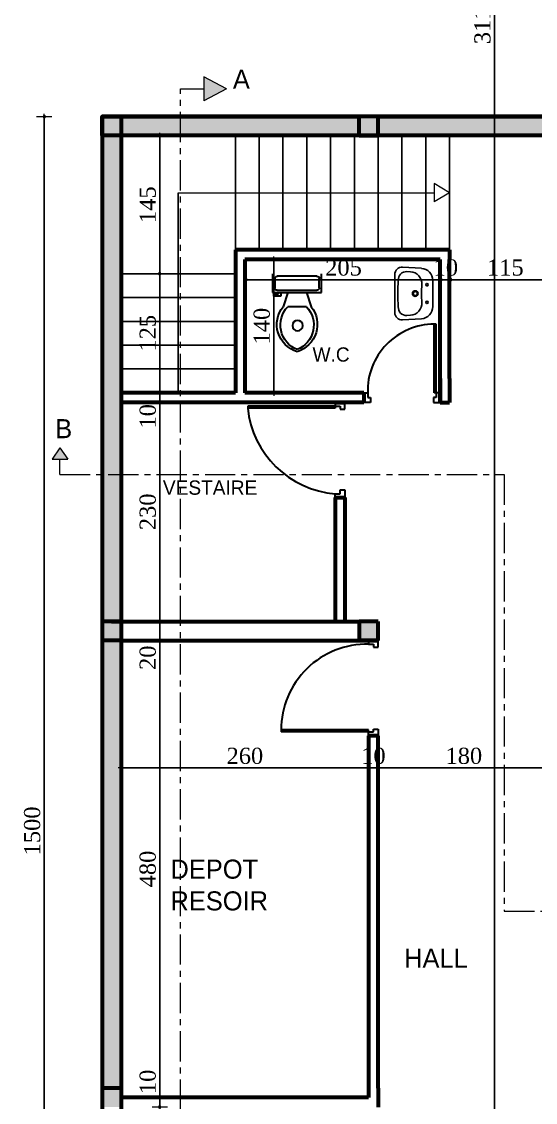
# Model space of a CAD drawing. Header units: millimetres. Extents: x -4146 to 23, y -2153 to 7365.
# Drawn here: x -2838 to -2299, y 420 to 1554 of the extents above; entities that cross this region are included whole.
import ezdxf

# ---------------------------------------------------------------- set-up
doc = ezdxf.new("R2010")
doc.units = ezdxf.units.MM
doc.linetypes.add('AXES', pattern=[50.8, 31.75, -6.35, 6.35, -6.35])
for name, color, linetype, lineweight in [('Calque9', 40, 'Continuous', 30), ('Cotation', 242, 'Continuous', 20), ('ecriture', 122, 'Continuous', 40), ('ESC', 111, 'Continuous', 40), ('escalier', 2, 'Continuous', 40), ('fin', 73, 'Continuous', 20), ('HA', 8, 'Continuous', 20), ('minuiserue', 3, 'Continuous', 30), ('MUR', 6, 'Continuous', 60), ('PORTE', 1, 'Continuous', 30)]:
    doc.layers.add(name, color=color, linetype=linetype, lineweight=lineweight)
doc.layers.add('fur', color=9, linetype='Continuous')
doc.styles.add('cotation', font='times.ttf', dxfattribs={"height": 17})
doc.dimstyles.new('ech-100', dxfattribs={"dimtxt": 17, "dimasz": 0.02, "dimexe": 1.25, "dimexo": 0.625, "dimgap": 4, "dimtad": 1, "dimdec": 0, "dimtxsty": 'cotation', "dimblk": 'cotation', "dimcen": 2, "dimse1": 1, "dimse2": 1, "dimadec": 0, "dimazin": 0, "dimtfac": 1, "dimtdec": 0, "dimtix": 1, "dimtmove": 0, "dimatfit": 3, "dimldrblk": 'cotation', "dimfxl": 1.25, "dimtolj": 1, "dimarcsym": 0})

# ---------------------------------------------------------------- blocks, each defined once
blk = doc.blocks.new('cotation')
at = {"layer": 'Cotation'}
h = blk.add_hatch(color=256, dxfattribs=at)
h.paths.add_polyline_path([(57.15, 0), (62.15, 0, 0.41421356), (0, 62.15), (0, 57.15, -0.41421356)])
h.paths.add_polyline_path([(0, -57.15), (0, -62.15, 0.41421356), (62.15, 0), (57.15, 0, -0.41421356)])
h.paths.add_polyline_path([(0, -62.15), (0, -57.15, -0.41421356), (-57.15, 0), (-62.15, 0, 0.41421356)])
h.paths.add_polyline_path([(0, 57.15), (0, 62.15, 0.41421356), (-62.15, 0), (-57.15, 0, -0.41421356)])
for p, q in [((-152.4, 0), (152.4, 0)), ((0, 406.4), (0, -406.4))]:
    blk.add_line(p, q, dxfattribs=at)
for radius, start, end in [(62.15, 0, 180), (62.15, 180, 0), (57.15, 0, 180), (57.15, 180, 0)]:
    blk.add_arc((0, 0), radius, start, end, dxfattribs=at)
blk = doc.blocks.new('*D29')
at = {"layer": 'Defpoints', "color": 0}
for p in [(-2696, 1434.8), (-2693.2, 1289.8), (-2693.2, 1289.8)]:
    blk.add_point(p, dxfattribs=at)
at = {"layer": 'HA', "color": 0, "lineweight": -2}
blk.add_line((-2693.2, 1434.8), (-2693.2, 1289.8), dxfattribs=at)
at = {"layer": 'HA', "color": 0, "lineweight": -2, "xscale": 0.02, "yscale": 0.02, "zscale": 0.02}
for p, rotation in [((-2693.2, 1434.8), 90), ((-2693.2, 1289.8), 270)]:
    blk.add_blockref('cotation', p, dxfattribs=dict(at, rotation=rotation))
at = {"layer": 'HA', "color": 0, "insert": (-2705.8, 1362.3), "char_height": 17, "attachment_point": 5, "rotation": 90, "style": 'cotation'}
blk.add_mtext('\\A1;145', dxfattribs=at)
blk = doc.blocks.new('*D30')
at = {"layer": 'Defpoints', "color": 0}
for p in [(-2693.2, 1289.8), (-2693.2, 1164.8), (-2693.2, 1164.8)]:
    blk.add_point(p, dxfattribs=at)
at = {"layer": 'HA', "color": 0, "lineweight": -2}
blk.add_line((-2693.2, 1289.8), (-2693.2, 1164.8), dxfattribs=at)
at = {"layer": 'HA', "color": 0, "lineweight": -2, "xscale": 0.02, "yscale": 0.02, "zscale": 0.02}
for p, rotation in [((-2693.2, 1289.8), 90), ((-2693.2, 1164.8), 270)]:
    blk.add_blockref('cotation', p, dxfattribs=dict(at, rotation=rotation))
at = {"layer": 'HA', "color": 0, "insert": (-2705.8, 1227.3), "char_height": 17, "attachment_point": 5, "rotation": 90, "style": 'cotation'}
blk.add_mtext('\\A1;125', dxfattribs=at)
blk = doc.blocks.new('*D31')
at = {"layer": 'Defpoints', "color": 0}
for p in [(-2693.2, 1164.8), (-2693.2, 1154.8), (-2693.2, 1154.8)]:
    blk.add_point(p, dxfattribs=at)
at = {"layer": 'HA', "color": 0, "lineweight": -2}
for p, q in [((-2693.2, 1164.8), (-2693.2, 1154.8)), ((-2693.2, 1154.8), (-2693.2, 1125.5))]:
    blk.add_line(p, q, dxfattribs=at)
at = {"layer": 'HA', "color": 0, "lineweight": -2, "xscale": 0.02, "yscale": 0.02, "zscale": 0.02}
for p, rotation in [((-2693.2, 1164.8), 90), ((-2693.2, 1154.8), 270)]:
    blk.add_blockref('cotation', p, dxfattribs=dict(at, rotation=rotation))
at = {"layer": 'HA', "color": 0, "insert": (-2705.8, 1140.1), "char_height": 17, "attachment_point": 5, "rotation": 90, "style": 'cotation'}
blk.add_mtext('\\A1;10', dxfattribs=at)
blk = doc.blocks.new('*D32')
at = {"layer": 'Defpoints', "color": 0}
for p in [(-2693.2, 1154.8), (-2693.2, 924.8), (-2693.2, 924.8)]:
    blk.add_point(p, dxfattribs=at)
at = {"layer": 'HA', "color": 0, "lineweight": -2}
blk.add_line((-2693.2, 1154.8), (-2693.2, 924.8), dxfattribs=at)
at = {"layer": 'HA', "color": 0, "lineweight": -2, "xscale": 0.02, "yscale": 0.02, "zscale": 0.02}
for p, rotation in [((-2693.2, 1154.8), 90), ((-2693.2, 924.8), 270)]:
    blk.add_blockref('cotation', p, dxfattribs=dict(at, rotation=rotation))
at = {"layer": 'HA', "color": 0, "insert": (-2705.8, 1039.8), "char_height": 17, "attachment_point": 5, "rotation": 90, "style": 'cotation'}
blk.add_mtext('\\A1;230', dxfattribs=at)
blk = doc.blocks.new('*D33')
at = {"layer": 'Defpoints', "color": 0}
for p in [(-2693.2, 924.8), (-2693.2, 904.8), (-2693.2, 904.8)]:
    blk.add_point(p, dxfattribs=at)
at = {"layer": 'HA', "color": 0, "lineweight": -2}
for p, q in [((-2693.2, 924.8), (-2693.2, 904.8)), ((-2693.2, 904.8), (-2693.2, 870.8))]:
    blk.add_line(p, q, dxfattribs=at)
at = {"layer": 'HA', "color": 0, "lineweight": -2, "xscale": 0.02, "yscale": 0.02, "zscale": 0.02}
for p, rotation in [((-2693.2, 924.8), 90), ((-2693.2, 904.8), 270)]:
    blk.add_blockref('cotation', p, dxfattribs=dict(at, rotation=rotation))
at = {"layer": 'HA', "color": 0, "insert": (-2705.8, 886.6), "char_height": 17, "attachment_point": 5, "rotation": 90, "style": 'cotation'}
blk.add_mtext('\\A1;20', dxfattribs=at)
blk = doc.blocks.new('*D34')
at = {"layer": 'Defpoints', "color": 0}
for p in [(-2693.2, 904.8), (-2693.2, 424.8), (-2693.2, 424.8)]:
    blk.add_point(p, dxfattribs=at)
at = {"layer": 'HA', "color": 0, "lineweight": -2}
blk.add_line((-2693.2, 904.8), (-2693.2, 424.8), dxfattribs=at)
at = {"layer": 'HA', "color": 0, "lineweight": -2, "xscale": 0.02, "yscale": 0.02, "zscale": 0.02}
for p, rotation in [((-2693.2, 904.8), 90), ((-2693.2, 424.8), 270)]:
    blk.add_blockref('cotation', p, dxfattribs=dict(at, rotation=rotation))
at = {"layer": 'HA', "color": 0, "insert": (-2705.8, 664.8), "char_height": 17, "attachment_point": 5, "rotation": 90, "style": 'cotation'}
blk.add_mtext('\\A1;480', dxfattribs=at)
blk = doc.blocks.new('*D35')
at = {"layer": 'Defpoints', "color": 0}
for p in [(-2693.2, 424.8), (-2693.2, 414.8), (-2693.2, 414.8)]:
    blk.add_point(p, dxfattribs=at)
at = {"layer": 'HA', "color": 0, "lineweight": -2}
for p, q in [((-2693.2, 424.8), (-2693.2, 456)), ((-2693.2, 414.8), (-2693.2, 424.8))]:
    blk.add_line(p, q, dxfattribs=at)
at = {"layer": 'HA', "color": 0, "lineweight": -2, "xscale": 0.02, "yscale": 0.02, "zscale": 0.02}
for p, rotation in [((-2693.2, 424.8), 90), ((-2693.2, 414.8), 270)]:
    blk.add_blockref('cotation', p, dxfattribs=dict(at, rotation=rotation))
at = {"layer": 'HA', "color": 0, "insert": (-2705.8, 441.3), "char_height": 17, "attachment_point": 5, "rotation": 90, "style": 'cotation'}
blk.add_mtext('\\A1;10', dxfattribs=at)
blk = doc.blocks.new('*D39')
at = {"layer": 'Defpoints', "color": 0}
for p in [(-2573.3, 1304.8), (-2573.3, 1164.8), (-2573.3, 1164.8)]:
    blk.add_point(p, dxfattribs=at)
at = {"layer": 'HA', "color": 0, "lineweight": -2}
blk.add_line((-2573.3, 1304.8), (-2573.3, 1164.8), dxfattribs=at)
at = {"layer": 'HA', "color": 0, "lineweight": -2, "xscale": 0.02, "yscale": 0.02, "zscale": 0.02}
for p, rotation in [((-2573.3, 1304.8), 90), ((-2573.3, 1164.8), 270)]:
    blk.add_blockref('cotation', p, dxfattribs=dict(at, rotation=rotation))
at = {"layer": 'HA', "color": 0, "insert": (-2586, 1234.8), "char_height": 17, "attachment_point": 5, "rotation": 90, "style": 'cotation'}
blk.add_mtext('\\A1;140', dxfattribs=at)
blk = doc.blocks.new('*D49')
at = {"layer": 'Defpoints', "color": 0}
for p in [(-2753.8, 1454.8), (-2814.6, -45.2), (-2753.8, -45.2)]:
    blk.add_point(p, dxfattribs=at)
at = {"layer": 'HA', "color": 0, "lineweight": -2}
blk.add_line((-2814.6, 1454.8), (-2814.6, -45.2), dxfattribs=at)
at = {"layer": 'HA', "color": 0, "lineweight": -2, "xscale": 0.02, "yscale": 0.02, "zscale": 0.02}
for p, rotation in [((-2814.6, 1454.8), 90), ((-2814.6, -45.2), 270)]:
    blk.add_blockref('cotation', p, dxfattribs=dict(at, rotation=rotation))
at = {"layer": 'HA', "color": 0, "insert": (-2827.2, 704.8), "char_height": 17, "attachment_point": 5, "rotation": 90, "style": 'cotation'}
blk.add_mtext('\\A1;1500', dxfattribs=at)
blk = doc.blocks.new('*D96')
at = {"layer": 'Defpoints', "color": 0}
for p in [(-2733.8, 770.9), (-2473.8, 770.9), (-2473.8, 770.9)]:
    blk.add_point(p, dxfattribs=at)
at = {"layer": 'HA', "color": 0, "lineweight": -2}
blk.add_line((-2733.8, 770.9), (-2473.8, 770.9), dxfattribs=at)
at = {"layer": 'HA', "color": 0, "lineweight": -2, "xscale": 0.02, "yscale": 0.02, "zscale": 0.02, "rotation": 180}
blk.add_blockref('cotation', (-2733.8, 770.9), dxfattribs=at)
at = {"layer": 'HA', "color": 0, "lineweight": -2, "xscale": 0.02, "yscale": 0.02, "zscale": 0.02}
blk.add_blockref('cotation', (-2473.8, 770.9), dxfattribs=at)
at = {"layer": 'HA', "color": 0, "insert": (-2603.8, 783.5), "char_height": 17, "attachment_point": 5, "style": 'cotation'}
blk.add_mtext('\\A1;260', dxfattribs=at)
blk = doc.blocks.new('*D97')
at = {"layer": 'Defpoints', "color": 0}
for p in [(-2473.8, 770.9), (-2463.8, 770.9), (-2463.8, 770.9)]:
    blk.add_point(p, dxfattribs=at)
at = {"layer": 'HA', "color": 0, "lineweight": -2}
for p, q in [((-2473.8, 770.9), (-2473.8, 770.9)), ((-2473.8, 770.9), (-2463.8, 770.9)), ((-2463.8, 770.9), (-2463.8, 770.9))]:
    blk.add_line(p, q, dxfattribs=at)
at = {"layer": 'HA', "color": 0, "lineweight": -2, "xscale": 0.02, "yscale": 0.02, "zscale": 0.02}
blk.add_blockref('cotation', (-2473.8, 770.9), dxfattribs=at)
at = {"layer": 'HA', "color": 0, "lineweight": -2, "xscale": 0.02, "yscale": 0.02, "zscale": 0.02, "rotation": 180}
blk.add_blockref('cotation', (-2463.8, 770.9), dxfattribs=at)
at = {"layer": 'HA', "color": 0, "insert": (-2468.8, 783.5), "char_height": 17, "attachment_point": 5, "style": 'cotation'}
blk.add_mtext('\\A1;10', dxfattribs=at)
blk = doc.blocks.new('*D98')
at = {"layer": 'Defpoints', "color": 0}
for p in [(-2463.8, 770.9), (-2283.8, 770.9), (-2283.8, 770.9)]:
    blk.add_point(p, dxfattribs=at)
at = {"layer": 'HA', "color": 0, "lineweight": -2}
blk.add_line((-2463.8, 770.9), (-2283.8, 770.9), dxfattribs=at)
at = {"layer": 'HA', "color": 0, "lineweight": -2, "xscale": 0.02, "yscale": 0.02, "zscale": 0.02, "rotation": 180}
blk.add_blockref('cotation', (-2463.8, 770.9), dxfattribs=at)
at = {"layer": 'HA', "color": 0, "lineweight": -2, "xscale": 0.02, "yscale": 0.02, "zscale": 0.02}
blk.add_blockref('cotation', (-2283.8, 770.9), dxfattribs=at)
at = {"layer": 'HA', "color": 0, "insert": (-2373.8, 783.5), "char_height": 17, "attachment_point": 5, "style": 'cotation'}
blk.add_mtext('\\A1;180', dxfattribs=at)
blk = doc.blocks.new('*D104')
at = {"layer": 'Defpoints', "color": 0}
for p in [(-2387.7, 1283.5), (-2387.7, 1283.5), (-2272.7, 1283.5)]:
    blk.add_point(p, dxfattribs=at)
at = {"layer": 'HA', "color": 0, "lineweight": -2}
blk.add_line((-2272.7, 1283.5), (-2387.6, 1283.5), dxfattribs=at)
at = {"layer": 'HA', "color": 0, "lineweight": -2, "xscale": 0.02, "yscale": 0.02, "zscale": 0.02, "rotation": 180}
blk.add_blockref('cotation', (-2387.7, 1283.5), dxfattribs=at)
at = {"layer": 'HA', "color": 0, "lineweight": -2, "xscale": 0.02, "yscale": 0.02, "zscale": 0.02}
blk.add_blockref('cotation', (-2272.7, 1283.5), dxfattribs=at)
at = {"layer": 'HA', "color": 0, "insert": (-2330.2, 1296.2), "char_height": 17, "attachment_point": 5, "style": 'cotation'}
blk.add_mtext('\\A1;115', dxfattribs=at)
blk = doc.blocks.new('*D105')
at = {"layer": 'Defpoints', "color": 0}
for p in [(-2397.7, 1283.5), (-2397.7, 1283.5), (-2387.7, 1283.5)]:
    blk.add_point(p, dxfattribs=at)
at = {"layer": 'HA', "color": 0, "lineweight": -2}
for p, q in [((-2397.7, 1283.5), (-2397.7, 1283.5)), ((-2387.7, 1283.5), (-2397.7, 1283.5)), ((-2387.6, 1283.5), (-2387.6, 1283.5))]:
    blk.add_line(p, q, dxfattribs=at)
at = {"layer": 'HA', "color": 0, "lineweight": -2, "xscale": 0.02, "yscale": 0.02, "zscale": 0.02}
blk.add_blockref('cotation', (-2397.7, 1283.5), dxfattribs=at)
at = {"layer": 'HA', "color": 0, "lineweight": -2, "xscale": 0.02, "yscale": 0.02, "zscale": 0.02, "rotation": 180}
blk.add_blockref('cotation', (-2387.7, 1283.5), dxfattribs=at)
at = {"layer": 'HA', "color": 0, "insert": (-2392.7, 1296.2), "char_height": 17, "attachment_point": 5, "style": 'cotation'}
blk.add_mtext('\\A1;10', dxfattribs=at)
blk = doc.blocks.new('*D106')
at = {"layer": 'Defpoints', "color": 0}
for p in [(-2602.7, 1283.5), (-2602.7, 1283.5), (-2397.7, 1283.5)]:
    blk.add_point(p, dxfattribs=at)
at = {"layer": 'HA', "color": 0, "lineweight": -2}
blk.add_line((-2397.7, 1283.5), (-2602.6, 1283.5), dxfattribs=at)
at = {"layer": 'HA', "color": 0, "lineweight": -2, "xscale": 0.02, "yscale": 0.02, "zscale": 0.02, "rotation": 180}
blk.add_blockref('cotation', (-2602.7, 1283.5), dxfattribs=at)
at = {"layer": 'HA', "color": 0, "lineweight": -2, "xscale": 0.02, "yscale": 0.02, "zscale": 0.02}
blk.add_blockref('cotation', (-2397.7, 1283.5), dxfattribs=at)
at = {"layer": 'HA', "color": 0, "insert": (-2500.2, 1296.2), "char_height": 17, "attachment_point": 5, "style": 'cotation'}
blk.add_mtext('\\A1;205', dxfattribs=at)
blk = doc.blocks.new('A$C27715B0A')
at = {"layer": 'fur'}
for p, q in [((0.14, 0.4), (0.414, 0.4)), ((0.012, 0.28), (0, 0.082)), ((0.541, 0.28), (0.553, 0.082)), ((0.049, 0.165), (0.046, 0.128)), ((0.505, 0.165), (0.507, 0.128)), ((0.077, 0), (0.477, 0))]:
    blk.add_line(p, q, dxfattribs=at)
for centre, radius in [((0.184, 0.339), 0.0138), ((0.369, 0.339), 0.0138), ((0.277, 0.216), 0.0299), ((0.277, 0.216), 0.0209)]:
    blk.add_circle(centre, radius, dxfattribs=at)
for centre, radius, start, end in [((0.14, 0.272), 0.128, 90, 176.5107), ((0.414, 0.272), 0.128, 3.4893, 90), ((0.176, 0.157), 0.128, 87.0421, 176.5107), ((0.277, 2.097), 1.815, 267.0421, 272.9579), ((0.377, 0.157), 0.128, 3.4893, 92.9579), ((0.132, 0.123), 0.0854, 176.5107, 274.6424), ((0.422, 0.123), 0.0854, 265.3576, 3.4893), ((0.077, 0.077), 0.0768, 176.5107, 270), ((0.277, 1.739), 1.707, 265.3576, 274.6424), ((0.477, 0.077), 0.0768, 270, 3.4893)]:
    blk.add_arc(centre, radius, start, end, dxfattribs=at)
blk = doc.blocks.new('*D426')
at = {"layer": 'Defpoints', "color": 0}
for p in [(-2341.5, 3113), (-2341.5, 3113), (-2341.5, 0)]:
    blk.add_point(p, dxfattribs=at)
at = {"layer": 'HA', "color": 0, "lineweight": -2}
blk.add_line((-2341.5, 0), (-2341.5, 3113), dxfattribs=at)
at = {"layer": 'HA', "color": 0, "lineweight": -2, "xscale": 0.02, "yscale": 0.02, "zscale": 0.02}
for p, rotation in [((-2341.5, 3113), 90), ((-2341.5, 0), 270)]:
    blk.add_blockref('cotation', p, dxfattribs=dict(at, rotation=rotation))
at = {"layer": 'HA', "color": 0, "insert": (-2354.2, 1556.5), "char_height": 17, "attachment_point": 5, "rotation": 90, "style": 'cotation'}
blk.add_mtext('\\A1;3113', dxfattribs=at)

msp = doc.modelspace()

# ---------------------------------------------------------------- hatches: boundary and pattern name
at = {"layer": 'ESC', "ltscale": 5}
msp.add_hatch(color=256, dxfattribs=at).paths.add_polyline_path([(-2753.804, 1454.771), (-2753.804, 1434.771), (-2733.804, 1434.771), (-2733.804, 1454.771)])
at = {"layer": 'fin'}
h = msp.add_hatch(color=256, dxfattribs=at)
h.paths.add_polyline_path([(-2646.952, 1496.527), (-2646.952, 1471.47), (-2623.079, 1483.998)])
h.paths.add_polyline_path([(-2656.053, -57.088), (-2656.053, -80.11), (-2630.341, -68.599)])
h = msp.add_hatch(color=256, dxfattribs=at)
h.paths.add_polyline_path([(-1692.194, 648.586), (-1700.528, 636.119), (-1683.644, 636.266)])
h.paths.add_polyline_path([(-2798.096, 1107.021), (-2806.331, 1095.225), (-2789.861, 1095.225)])
at = {"layer": 'HA', "ltscale": 5}
msp.add_hatch(color=256, dxfattribs=at).paths.add_polyline_path([(-2753.804, 1454.771), (-2753.804, 1434.771), (-2733.804, 1434.771), (-2733.804, 1454.771)])
at = {"layer": 'HA'}
h = msp.add_hatch(color=256, dxfattribs=at)
h.paths.add_polyline_path([(-2263.804, 1454.771), (-2283.804, 1454.771), (-2283.804, 1434.771), (-2263.804, 1434.771)])
h.paths.add_polyline_path([(-1773.804, 904.771), (-1753.804, 904.771), (-1753.804, 924.771), (-1773.804, 924.771)])
h.paths.add_polyline_path([(-2283.804, 924.771), (-2283.804, 904.771), (-2263.804, 904.771), (-2263.804, 924.771), (-2273.804, 924.771)])
h.paths.add_polyline_path([(-2483.804, 924.771), (-2483.804, 904.771), (-2463.804, 904.771), (-2463.804, 924.771)])
h.paths.add_polyline_path([(-2733.804, 924.771), (-2743.804, 924.771), (-2753.804, 924.771), (-2753.804, 904.771), (-2733.804, 904.771)])
h.paths.add_polyline_path([(-2283.804, 414.771), (-2263.804, 414.771), (-2263.804, 434.771), (-2283.804, 434.771)])
h.paths.add_polyline_path([(-1773.804, 434.771), (-1773.804, 414.771), (-1753.804, 414.771), (-1753.804, 434.771)])
h.paths.add_polyline_path([(-1753.804, -25.229), (-1773.804, -25.229), (-1773.804, -45.229), (-1753.804, -45.229)])
h.paths.add_polyline_path([(-2263.804, -45.229), (-2263.804, -25.229), (-2283.804, -25.229), (-2283.804, -45.229)])
h.paths.add_polyline_path([(-2753.804, -45.229), (-2733.804, -45.229), (-2733.804, -25.229), (-2753.804, -25.229)])
h.paths.add_polyline_path([(-2753.804, 414.771), (-2733.804, 414.771), (-2733.804, 434.771), (-2753.804, 434.771)])
msp.add_hatch(color=256, dxfattribs=at).paths.add_polyline_path([(-2463.804, 1454.771), (-2483.804, 1454.771), (-2483.804, 1434.771), (-2463.804, 1434.771)])
at = {"layer": 'PORTE'}
h = msp.add_hatch(color=256, dxfattribs=at)
h.paths.add_polyline_path([(-1753.804, 1434.771), (-1773.804, 1434.771), (-1773.804, 1264.771), (-1753.804, 1264.771)])
h.paths.add_polyline_path([(-1753.804, 1074.771), (-1773.804, 1074.771), (-1773.804, 924.771), (-1753.804, 924.771)])
h.paths.add_polyline_path([(-1773.804, 1454.771), (-1786.804, 1454.771), (-2263.804, 1454.771), (-2263.804, 1434.771), (-1786.804, 1434.771), (-1773.804, 1434.771)])
h.paths.add_polyline_path([(-2283.804, 1454.771), (-2463.804, 1454.771), (-2463.804, 1434.771), (-2283.804, 1434.771)])
h.paths.add_polyline_path([(-2483.804, 1454.771), (-2671.409, 1454.771), (-2671.409, 1434.771), (-2483.804, 1434.771)])
h.paths.add_polyline_path([(-2671.409, 1454.771), (-2733.804, 1454.771), (-2733.804, 1434.771), (-2671.409, 1434.771)])
h.paths.add_polyline_path([(-2698.202, 1424.771), (-2698.202, 1464.771), (-2728.202, 1464.771), (-2728.202, 1424.771)], flags=9)
h = msp.add_hatch(color=256, dxfattribs=at)
h.paths.add_polyline_path([(-2671.409, 1454.771), (-2733.804, 1454.771), (-2733.804, 1434.771), (-2671.409, 1434.771)])
h.paths.add_polyline_path([(-2698.202, 1424.771), (-2698.202, 1464.771), (-2728.202, 1464.771), (-2728.202, 1424.771)], flags=9)
h = msp.add_hatch(color=256, dxfattribs=at)
h.paths.add_polyline_path([(-2671.409, 1454.771), (-2733.804, 1454.771), (-2733.804, 1434.771), (-2671.409, 1434.771)])
h.paths.add_polyline_path([(-2698.202, 1424.771), (-2698.202, 1464.771), (-2728.202, 1464.771), (-2728.202, 1424.771)], flags=9)
for points in [[(-2671.409, 1434.771), (-2671.409, 1454.771), (-2733.804, 1454.771), (-2733.804, 1434.771)], [(-2733.804, 1434.771), (-2753.804, 1434.771), (-2753.804, 924.771), (-2733.804, 924.771), (-2733.804, 1114.771), (-2733.804, 1304.771)], [(-2733.804, 904.771), (-2753.804, 904.771), (-2753.804, 434.771), (-2733.804, 434.771)]]:
    msp.add_hatch(color=256, dxfattribs=at).paths.add_polyline_path(points)

# ---------------------------------------------------------------- linework, layer by layer
at = {"color": 6}
msp.add_line((-2468.804, 904.771), (-2463.782, 904.771), dxfattribs=at)
at = {"layer": 'Calque9'}
for p, q in [((-2574.758, 1289.57), (-2574.758, 1269.918)), ((-2572.301, 1284.657), (-2572.301, 1274.831)), ((-2528.085, 1287.113), (-2569.845, 1287.113)), ((-2525.629, 1274.831), (-2525.629, 1284.657)), ((-2523.172, 1269.918), (-2523.172, 1289.57)), ((-2569.845, 1272.375), (-2528.085, 1272.375)), ((-2574.758, 1269.918), (-2523.172, 1269.918)), ((-2573.529, 1268.69), (-2568.617, 1268.69)), ((-2573.529, 1266.234), (-2573.529, 1268.69)), ((-2566.16, 1266.234), (-2573.529, 1266.234)), ((-2568.617, 1268.69), (-2568.617, 1269.918)), ((-2566.16, 1269.918), (-2566.16, 1266.234)), ((-2558.791, 1269.918), (-2563.704, 1255.18)), ((-2539.139, 1269.918), (-2534.226, 1255.18)), ((-2539.139, 1255.18), (-2558.791, 1255.18))]:
    msp.add_line(p, q, dxfattribs=at)
at = {"layer": 'Calque9', "extrusion": (0, 0, -1)}
for centre, major_axis, start_param, end_param in [((-2569.704, 1284.516), (-1.839, -1.839), 0.83958905, 2.30200361), ((-2527.778, 1284.964), (-1.535, -1.535), 2.21429748, 4.06888783), ((-2570.152, 1274.524), (1.535, -1.535), 0.64350115, 2.49809154), ((-2528.418, 1275.164), (-1.986, -1.986), 4.04559845, 5.37917952), ((-2540.319, 1236.559), (21.137, -21.137), 1.07881195, 3.02868539), ((-2538.648, 1235.977), (-19.678, -19.678), -0.40561493, 1.54692501), ((-2557.61, 1236.559), (-21.137, -21.137), 3.25450313, 5.20437622), ((-2559.282, 1235.977), (19.678, -19.678), 4.73626348, 6.68880422), ((-2548.475, 1235.281), (-3.86, -3.86), -0.78539816, 5.49778714)]:
    msp.add_ellipse(centre, major_axis=major_axis, ratio=1, start_param=start_param, end_param=end_param, dxfattribs=at)
at = {"layer": 'ESC', "ltscale": 5}
msp.add_lwpolyline([(-2733.804, 1434.771), (-2753.804, 1434.771), (-2753.804, 1454.771), (-2733.804, 1454.771)], close=True, dxfattribs=at)
at = {"layer": 'escalier', "lineweight": 25}
for p, q in [((-2613.804, 1314.771), (-2613.804, 1434.771)), ((-2588.804, 1314.771), (-2588.804, 1434.771)), ((-2563.804, 1314.771), (-2563.804, 1434.771)), ((-2538.804, 1314.771), (-2538.804, 1434.771)), ((-2513.804, 1314.771), (-2513.804, 1434.771)), ((-2488.804, 1314.771), (-2488.804, 1434.771)), ((-2463.804, 1314.771), (-2463.804, 1434.771)), ((-2438.804, 1314.771), (-2438.804, 1434.771)), ((-2413.804, 1314.771), (-2413.804, 1434.771)), ((-2388.804, 1314.771), (-2388.804, 1434.771)), ((-2733.804, 1289.771), (-2613.804, 1289.771)), ((-2733.804, 1264.771), (-2613.804, 1264.771)), ((-2733.804, 1239.771), (-2613.804, 1239.771)), ((-2733.804, 1214.771), (-2613.804, 1214.771)), ((-2733.804, 1214.771), (-2613.804, 1214.771)), ((-2733.804, 1189.771), (-2613.804, 1189.771)), ((-2733.804, 1189.771), (-2613.804, 1189.771)), ((-2733.804, 1164.771), (-2613.804, 1164.771))]:
    msp.add_line(p, q, dxfattribs=at)
at = {"layer": 'fin'}
for p, q in [((-2623.079, 1483.998), (-2646.952, 1496.527)), ((-2646.952, 1496.527), (-2646.952, 1471.47)), ((-2623.079, 1483.998), (-2646.952, 1471.47)), ((-2798.096, 1107.021), (-2806.331, 1095.225)), ((-2798.096, 1107.021), (-2789.861, 1095.225)), ((-2806.331, 1095.225), (-2789.861, 1095.225)), ((-2798.096, 1079.021), (-2798.096, 1095.255)), ((-2798.096, 1079.021), (-2798.096, 1095.225))]:
    msp.add_line(p, q, dxfattribs=at)
at = {"layer": 'fin', "linetype": 'AXES'}
for p, q in [((-2671.409, -45.229), (-2671.409, 1483.998)), ((-2671.409, 1483.998), (-2646.952, 1483.998)), ((-2798.096, 1079.021), (-2331.368, 1079.021)), ((-2331.368, 1079.021), (-2331.368, 620.442)), ((-2331.368, 620.442), (-1691.949, 620.442))]:
    msp.add_line(p, q, dxfattribs=at)
at = {"layer": 'HA'}
for p, q in [((-2388.804, 1374.771), (-2405.124, 1384.378)), ((-2405.124, 1384.378), (-2405.124, 1365.165)), ((-2673.804, 1374.771), (-2405.124, 1374.771)), ((-2388.804, 1374.771), (-2405.124, 1365.165))]:
    msp.add_line(p, q, dxfattribs=at)
at = {"layer": 'HA', "lineweight": 25}
for p in [(-2673.804, 1374.771), (-2673.804, 1164.771)]:
    msp.add_line(p, (-2673.804, 1304.771), dxfattribs=at)
at = {"layer": 'minuiserue'}
for p, q in [((-2404.804, 1164.771), (-2404.804, 1236.771)), ((-2402.804, 1236.771), (-2404.804, 1236.771)), ((-2402.804, 1164.771), (-2402.804, 1236.771)), ((-2478.804, 1154.771), (-2478.804, 1164.771)), ((-2478.804, 1164.771), (-2474.804, 1164.771)), ((-2474.804, 1164.771), (-2474.804, 1159.771)), ((-2474.804, 1159.771), (-2471.804, 1159.771)), ((-2471.804, 1159.771), (-2471.804, 1154.771)), ((-2402.804, 1159.771), (-2405.804, 1159.771)), ((-2405.804, 1159.771), (-2405.804, 1154.771)), ((-2398.804, 1164.771), (-2404.804, 1164.771)), ((-2402.804, 1164.771), (-2402.804, 1159.771)), ((-2398.804, 1154.771), (-2398.804, 1164.771)), ((-2508.804, 1150.771), (-2600.804, 1150.771)), ((-2600.804, 1150.771), (-2600.804, 1148.771)), ((-2508.804, 1148.771), (-2600.804, 1148.771)), ((-2498.804, 1154.771), (-2508.804, 1154.771)), ((-2508.804, 1154.771), (-2508.804, 1148.771)), ((-2508.804, 1150.771), (-2503.804, 1150.771)), ((-2503.804, 1150.771), (-2503.804, 1147.771)), ((-2503.804, 1147.771), (-2498.804, 1147.771)), ((-2498.804, 1147.771), (-2498.804, 1154.771)), ((-2471.804, 1154.771), (-2478.804, 1154.771)), ((-2405.804, 1154.771), (-2398.804, 1154.771)), ((-2508.804, 1054.771), (-2508.804, 1058.771)), ((-2508.804, 1058.771), (-2503.804, 1058.771)), ((-2503.804, 1058.771), (-2503.804, 1062.771)), ((-2503.804, 1062.771), (-2498.804, 1062.771)), ((-2498.804, 1062.771), (-2498.804, 1054.771)), ((-2498.804, 1054.771), (-2508.804, 1054.771)), ((-2463.782, 904.771), (-2473.782, 904.771)), ((-2473.782, 904.771), (-2473.782, 900.771)), ((-2473.782, 900.771), (-2468.782, 900.771)), ((-2468.782, 900.771), (-2468.782, 897.771)), ((-2468.782, 897.771), (-2463.782, 897.771)), ((-2463.782, 897.771), (-2463.804, 904.771)), ((-2473.804, 810.771), (-2565.804, 810.771)), ((-2565.804, 810.771), (-2565.804, 808.771)), ((-2473.804, 808.771), (-2565.804, 808.771)), ((-2473.804, 804.771), (-2473.804, 810.771)), ((-2473.804, 808.771), (-2468.804, 808.771)), ((-2468.804, 808.771), (-2468.804, 811.771)), ((-2468.804, 811.771), (-2463.804, 811.771)), ((-2463.804, 811.771), (-2463.804, 804.771)), ((-2463.804, 804.771), (-2473.804, 804.771))]:
    msp.add_line(p, q, dxfattribs=at)
for centre, radius, start, end in [((-2404.804, 1166.744), 70.028, 90, 181.613859), ((-2500.984, 1158.788), 100.322, 185.73016, 265.529037), ((-2475.782, 810.771), 90.022, 88.726793, 180)]:
    msp.add_arc(centre, radius, start, end, dxfattribs=at)
at = {"layer": 'MUR'}
for p, q in [((-1786.804, 1454.771), (-2753.804, 1454.771)), ((-2753.804, 1454.771), (-2753.804, 246.771)), ((-2753.804, 1454.771), (-2753.804, 1304.771)), ((-2753.804, 1454.771), (-2753.804, -45.229)), ((-2753.804, 1454.771), (-2753.804, -45.229)), ((-2733.804, 1454.771), (-2483.804, 1454.771)), ((-2483.804, 1434.771), (-2483.804, 1454.771)), ((-2463.804, 1454.771), (-2283.804, 1454.771)), ((-2463.804, 1434.771), (-2463.804, 1454.771)), ((-1786.804, 1434.771), (-2733.804, 1434.771)), ((-2733.804, 1434.771), (-2733.804, 1289.771)), ((-2483.804, 1434.771), (-2463.804, 1434.771)), ((-2388.804, 1314.771), (-2613.804, 1314.771)), ((-2613.804, 1314.771), (-2613.804, 1164.771)), ((-2388.804, 1314.771), (-2388.804, 1304.771)), ((-2733.804, 1304.771), (-2733.804, 1114.771)), ((-2398.804, 1304.771), (-2603.804, 1304.771)), ((-2603.804, 1304.771), (-2603.804, 1164.771)), ((-2398.804, 1154.771), (-2398.804, 1304.771)), ((-2388.804, 1179.771), (-2388.804, 1304.771)), ((-2398.804, 1179.771), (-2398.804, 1154.771)), ((-2388.804, 1179.771), (-2388.804, 1154.771)), ((-2613.804, 1164.771), (-2733.804, 1164.771)), ((-2478.804, 1164.771), (-2603.804, 1164.771)), ((-2478.804, 1164.771), (-2478.804, 1154.771)), ((-2478.804, 1154.771), (-2733.804, 1154.771)), ((-2508.804, 1154.771), (-2498.804, 1154.771)), ((-2398.804, 1154.771), (-2388.804, 1154.771)), ((-2733.804, 1114.771), (-2733.804, 246.771)), ((-2508.804, 1054.771), (-2508.804, 924.771)), ((-2508.804, 1054.771), (-2498.804, 1054.771)), ((-2498.804, 1054.771), (-2498.804, 924.771)), ((-2733.804, 924.771), (-2753.804, 924.771)), ((-2743.804, 924.771), (-2483.804, 924.771)), ((-2463.804, 924.771), (-2483.804, 924.771)), ((-2483.804, 924.771), (-2483.804, 904.771)), ((-2463.804, 904.771), (-2463.804, 924.771)), ((-2733.804, 904.771), (-2753.804, 904.771)), ((-2733.804, 904.771), (-2483.804, 904.771)), ((-2463.804, 904.771), (-2483.804, 904.771)), ((-2483.804, 904.771), (-2463.804, 904.771)), ((-2463.804, 904.771), (-2483.804, 904.771)), ((-2463.804, 804.771), (-2473.804, 804.771)), ((-2473.804, 804.771), (-2473.804, 424.771)), ((-2463.804, 434.771), (-2463.804, 804.771)), ((-2733.804, 434.771), (-2753.804, 434.771)), ((-2463.804, 434.771), (-2463.804, 414.771)), ((-2473.804, 424.771), (-2733.804, 424.771))]:
    msp.add_line(p, q, dxfattribs=at)
at = {"layer": 'MUR', "ltscale": 5}
msp.add_lwpolyline([(-2733.804, 1434.771), (-2753.804, 1434.771), (-2753.804, 1454.771), (-2733.804, 1454.771)], close=True, dxfattribs=at)

# ---------------------------------------------------------------- block references
at = {"layer": 'fur', "color": 221, "xscale": 100, "yscale": 100, "zscale": 100, "rotation": 270}
msp.add_blockref('A$C27715B0A', (-2446.404, 1296.68), dxfattribs=at)

# ---------------------------------------------------------------- texts
at = {"layer": 'ecriture', "attachment_point": 1}
for s, width, insert, char_height in [('A', 194.01183, (-2616.413, 1503.998), 20), ('{\\fVrinda|b0|i0|c0|p2;  W.C}', 130.42633, (-2543.888, 1212.493), 15), ('B', 194.01183, (-2803.054, 1137.127), 20)]:
    msp.add_mtext_dynamic_manual_height_columns(s, width=width, gutter_width=12.5, heights=[0], dxfattribs=dict(at, insert=insert, char_height=char_height))
at = {"layer": 'ecriture', "lineweight": 30, "width": 130.51064, "attachment_point": 1}
for s, insert, char_height in [('VESTAIRE', (-2689.949, 1072.721), 15), ('DEPOT RESOIR', (-2682.029, 674.66), 20), ('HALL', (-2436.542, 581.116), 20)]:
    msp.add_mtext(s, dxfattribs=dict(at, insert=insert, char_height=char_height))

# ---------------------------------------------------------------- dimensions: what is measured, and where the dimension line sits
at = {"layer": 'HA'}
for base, p1, p2, picture, middle in [((-2341.547, 3113.019), (-2341.547, 0), (-2341.547, 3113.019), '*D426', (-2354.194, 1556.509)), ((-2814.565, -45.229), (-2753.804, 1454.771), (-2753.804, -45.229), '*D49', (-2827.212, 704.771)), ((-2693.202, 1289.771), (-2696.042, 1434.771), (-2693.202, 1289.771), '*D29', (-2705.85, 1362.271)), ((-2573.324, 1164.771), (-2573.324, 1304.771), (-2573.324, 1164.771), '*D39', (-2585.971, 1234.771)), ((-2693.202, 1164.771), (-2693.202, 1289.771), (-2693.202, 1164.771), '*D30', (-2705.85, 1227.271)), ((-2693.202, 924.771), (-2693.202, 1154.771), (-2693.202, 924.771), '*D32', (-2705.85, 1039.771)), ((-2693.202, 424.771), (-2693.202, 904.771), (-2693.202, 424.771), '*D34', (-2705.85, 664.771))]:
    dim = msp.add_linear_dim(base=base, p1=p1, p2=p2, angle=90, dimstyle='ech-100', dxfattribs=at)
    dim.commit()
    dim.dimension.update_dxf_attribs({"geometry": picture, "text_midpoint": middle})
for base, p1, p2, picture, middle in [((-2602.661, 1283.517), (-2397.661, 1283.517), (-2602.661, 1283.517), '*D106', (-2500.161, 1296.164)), ((-2397.661, 1283.517), (-2387.661, 1283.517), (-2397.661, 1283.517), '*D105', (-2392.661, 1296.164)), ((-2387.661, 1283.517), (-2272.661, 1283.517), (-2387.661, 1283.517), '*D104', (-2330.161, 1296.164)), ((-2463.804, 770.87), (-2473.804, 770.87), (-2463.804, 770.87), '*D97', (-2468.804, 783.517)), ((-2283.783, 770.87), (-2463.804, 770.87), (-2283.783, 770.858), '*D98', (-2373.794, 783.517))]:
    dim = msp.add_linear_dim(base=base, p1=p1, p2=p2, dimstyle='ech-100', override={"dimtmove": 1}, dxfattribs=at)
    dim.commit()
    dim.dimension.update_dxf_attribs({"geometry": picture, "text_midpoint": middle})
for base, p1, p2, picture, middle in [((-2693.202, 1154.771), (-2693.202, 1164.771), (-2693.202, 1154.771), '*D31', (-2693.202, 1140.119)), ((-2693.202, 904.771), (-2693.202, 924.771), (-2693.202, 904.771), '*D33', (-2693.202, 886.617)), ((-2693.202, 414.771), (-2693.202, 424.771), (-2693.202, 414.771), '*D35', (-2693.202, 441.342))]:
    dim = msp.add_linear_dim(base=base, p1=p1, p2=p2, angle=90, dimstyle='ech-100', dxfattribs=at)
    dim.commit()
    dim.dimension.update_dxf_attribs({"geometry": picture, "text_midpoint": middle, "dimtype": 160})
dim = msp.add_linear_dim(base=(-2473.804, 770.87), p1=(-2733.804, 770.87), p2=(-2473.804, 770.87), dimstyle='ech-100', dxfattribs=at)
dim.commit()
dim.dimension.update_dxf_attribs({"geometry": '*D96', "text_midpoint": (-2603.804, 783.517)})

doc.saveas('drawing.dxf')
